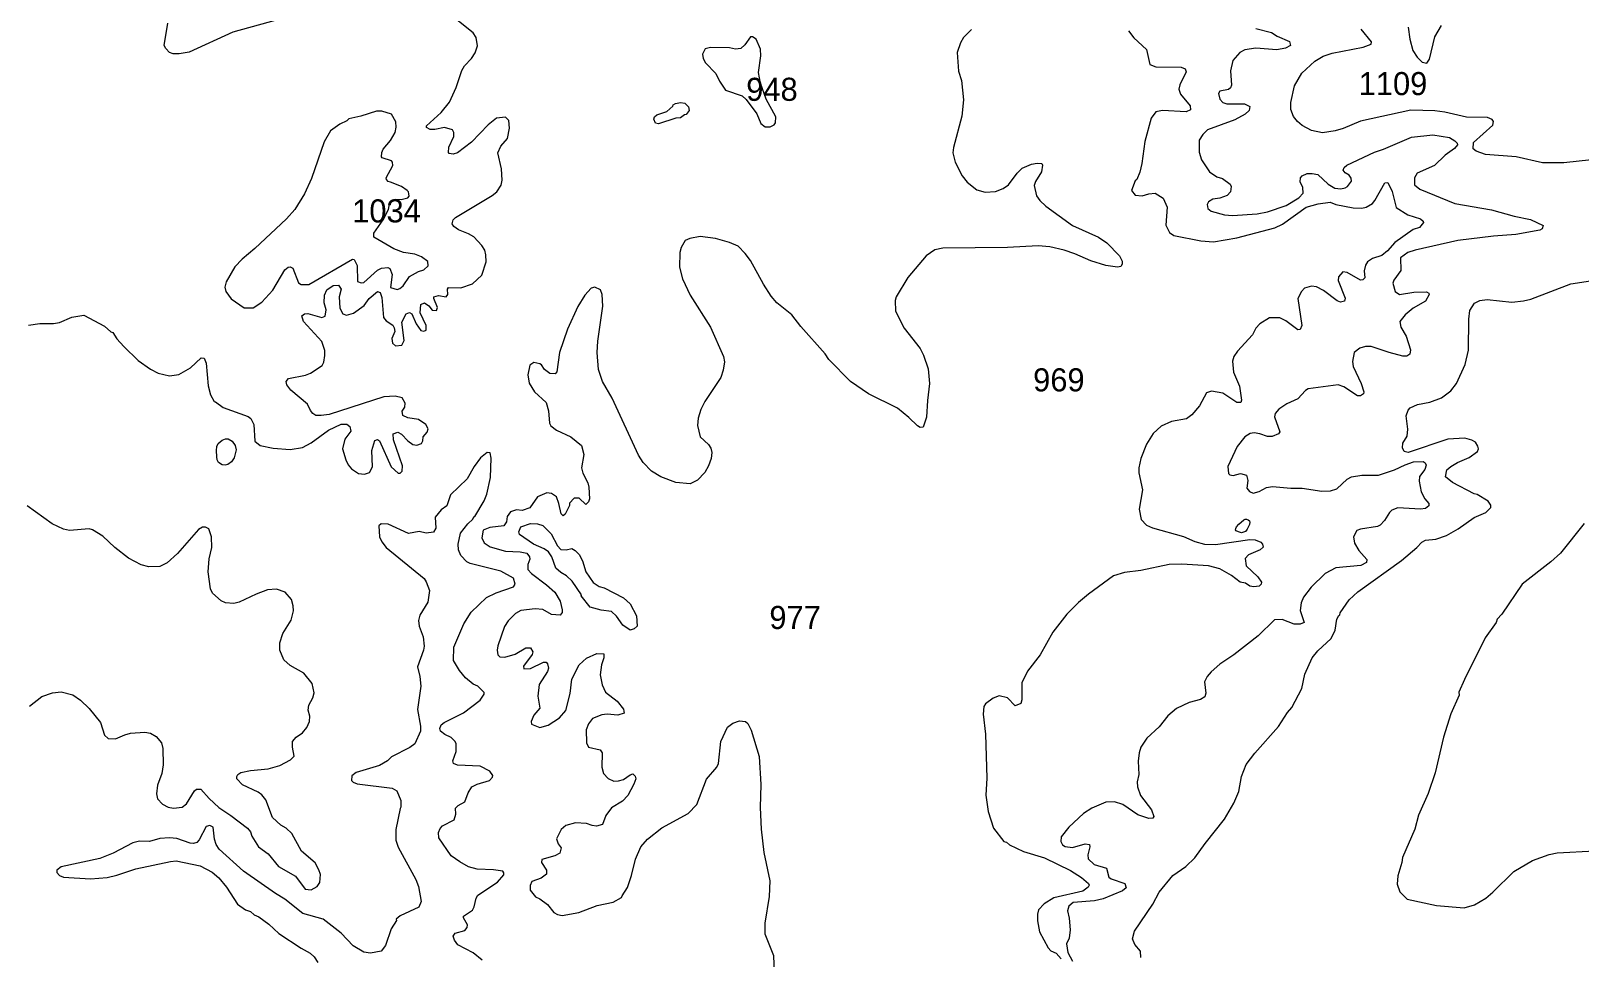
# Model space of a CAD drawing. Header units: kilometres. Extents: x 178.1 to 232.4, y 8228.7 to 8284.8.
# Drawn here: x 210.44 to 221.18, y 8258.79 to 8265.22 of the extents above; entities that cross this region are included whole.
import ezdxf

# ---------------------------------------------------------------- set-up
doc = ezdxf.new("R2010")
doc.units = ezdxf.units.KM
for name, color, linetype in [('1', 7, 'Continuous'), ('2', 7, 'Continuous'), ('21', 7, 'Continuous')]:
    doc.layers.add(name, color=color, linetype=linetype)
doc.styles.add('dgn002', font='dgn002.shx')

msp = doc.modelspace()

# ---------------------------------------------------------------- linework, layer by layer
at = {"layer": '1', "color": 5, "linetype": 'Continuous', "lineweight": 13, "flags": 128}
for points in [[(218.0536, 8265.2177), (218.0889, 8265.1699), (218.1766, 8265.0887)], [(218.1766, 8265.0887), (218.2015, 8264.9844), (218.2413, 8264.967), (218.419, 8264.9667), (218.4454, 8264.9543)], [(218.4454, 8264.9543), (218.4526, 8264.9327), (218.4079, 8264.8434)], [(218.4079, 8264.8434), (218.4025, 8264.8142), (218.4124, 8264.7784), (218.4811, 8264.6981), (218.4831, 8264.6691), (218.4536, 8264.6558), (218.2897, 8264.6654), (218.2429, 8264.6569), (218.2093, 8264.6124), (218.1653, 8264.4507), (218.1457, 8264.2968), (218.1325, 8264.2376), (218.1114, 8264.1872), (218.0984, 8264.1763), (218.0733, 8264.1103), (218.0996, 8264.0776), (218.1467, 8264.0729), (218.195, 8264.088), (218.2381, 8264.0926), (218.2937, 8264.0576), (218.32, 8263.9938), (218.3122, 8263.8705), (218.3365, 8263.8185), (218.367, 8263.7981), (218.5556, 8263.7618), (218.6428, 8263.7537), (218.805, 8263.783), (219.0684, 8263.8521), (219.1218, 8263.8771), (219.2858, 8263.995), (219.3694, 8264.0187), (219.451, 8264.0284), (219.4913, 8264.0135), (219.6107, 8263.9908), (219.6708, 8263.9873), (219.7011, 8263.9939), (219.7443, 8264.0208), (219.7607, 8264.0406), (219.8314, 8264.1647), (219.8517, 8264.1665), (219.8805, 8264.1025), (219.9098, 8263.9928), (219.9902, 8263.9417), (220.0789, 8263.9134), (220.0975, 8263.898), (220.0991, 8263.8874), (220.0713, 8263.8542), (220.0272, 8263.8389), (219.9009, 8263.7491), (219.8503, 8263.6922), (219.81, 8263.6585), (219.7456, 8263.639), (219.7112, 8263.6168), (219.6976, 8263.5917), (219.6885, 8263.5524), (219.6911, 8263.5057), (219.678, 8263.4905), (219.6619, 8263.4877), (219.5702, 8263.5423), (219.5386, 8263.5466), (219.5092, 8263.5121), (219.5071, 8263.4852), (219.5548, 8263.3635), (219.5504, 8263.3437), (219.5232, 8263.3371), (219.5001, 8263.3443), (219.4055, 8263.4172), (219.3563, 8263.4425), (219.3227, 8263.4472), (219.2744, 8263.4335), (219.2535, 8263.4095), (219.2273, 8263.3617), (219.2549, 8263.1748), (219.2427, 8263.1462), (219.2281, 8263.1434), (219.1447, 8263.2069), (219.1013, 8263.2283), (219.0297, 8263.2282), (218.9638, 8263.1856), (218.9358, 8263.1551), (218.9139, 8263.1091), (218.8086, 8262.9958), (218.7842, 8262.9596), (218.775, 8262.9263), (218.7811, 8262.8516), (218.8216, 8262.7544), (218.8369, 8262.657), (218.832, 8262.6401), (218.8052, 8262.6399), (218.707, 8262.7049), (218.6277, 8262.7198), (218.5931, 8262.7071), (218.5456, 8262.6179), (218.493, 8262.5553), (218.456, 8262.5273)], [(213.1029, 8263.6688), (213.0256, 8263.6812), (212.9586, 8263.7062), (212.8191, 8263.7879), (212.8179, 8263.8144), (212.883, 8263.9077), (212.9205, 8263.9792), (212.929, 8264.0294), (212.9428, 8264.043), (212.9707, 8264.0509), (213.0083, 8264.0485), (213.0549, 8264.0585), (213.0644, 8264.07), (213.0626, 8264.0866), (213.0604, 8264.1013), (213.0496, 8264.1107), (213.0109, 8264.1382), (212.9355, 8264.1671), (212.9179, 8264.1717), (212.9071, 8264.1858), (212.9045, 8264.1986), (212.9507, 8264.2834), (212.9492, 8264.3075), (212.9419, 8264.3151), (212.8773, 8264.3374), (212.872, 8264.3443), (212.8734, 8264.3745), (212.8824, 8264.396), (212.9334, 8264.4578), (212.9664, 8264.5123), (212.9738, 8264.5502), (212.9721, 8264.5864), (212.942, 8264.6408), (212.8744, 8264.6603), (212.8375, 8264.6604), (212.728, 8264.6258), (212.6448, 8264.6076), (212.6304, 8264.5927), (212.5839, 8264.5716), (212.5192, 8264.5232), (212.4734, 8264.4474), (212.386, 8264.194), (212.3372, 8264.0868), (212.2705, 8263.9789), (212.2124, 8263.9138), (211.9946, 8263.7092), (211.9052, 8263.6345), (211.8554, 8263.5803), (211.7943, 8263.4777), (211.7843, 8263.4394), (211.7929, 8263.41), (211.8304, 8263.3601), (211.9206, 8263.2959), (211.983, 8263.2975), (212.041, 8263.3361), (212.1174, 8263.4193), (212.2027, 8263.5611), (212.2256, 8263.5791), (212.2389, 8263.5819), (212.2581, 8263.5712), (212.2954, 8263.4712), (212.3148, 8263.459), (212.3685, 8263.4588), (212.6707, 8263.6348), (212.6824, 8263.6311), (212.7023, 8263.5906), (212.7049, 8263.4803), (212.7311, 8263.4691), (212.7484, 8263.4724), (212.8448, 8263.557), (212.8709, 8263.5725), (212.9163, 8263.5756), (212.9295, 8263.5701), (212.9458, 8263.529), (212.9334, 8263.4379), (212.9803, 8263.4247), (212.9986, 8263.4296), (213.0217, 8263.4492), (213.0659, 8263.5142), (213.1275, 8263.5498), (213.1662, 8263.5611), (213.1952, 8263.589), (213.1933, 8263.6178), (213.15, 8263.6514), (213.1029, 8263.6688)], [(218.456, 8262.5273), (218.3515, 8262.5091), (218.2797, 8262.475), (218.2231, 8262.4252), (218.1774, 8262.3519)], [(218.1774, 8262.3519), (218.1392, 8262.2524), (218.1243, 8262.1859)], [(218.1243, 8262.1859), (218.1245, 8262.1529), (218.149, 8262.0335), (218.1261, 8261.8996), (218.1407, 8261.8285), (218.1788, 8261.7883), (218.219, 8261.772), (218.4354, 8261.7113), (218.5124, 8261.6752), (218.5802, 8261.6568), (218.6574, 8261.6553), (218.8952, 8261.6908), (218.9304, 8261.6866), (218.9706, 8261.6713), (218.983, 8261.6579), (218.9874, 8261.6374), (218.967, 8261.6187), (218.8862, 8261.5837), (218.8625, 8261.5583), (218.8693, 8261.5073), (218.9504, 8261.4311), (218.9759, 8261.3952), (218.9735, 8261.3807), (218.9591, 8261.3673), (218.9228, 8261.3606), (218.8951, 8261.3673), (218.8642, 8261.3867), (218.8283, 8261.3939), (218.7678, 8261.4409), (218.6871, 8261.4863), (218.6075, 8261.5084), (218.4224, 8261.518), (218.3343, 8261.5164), (218.1382, 8261.4757), (218.0253, 8261.4612), (217.9492, 8261.4371), (217.7754, 8261.3109), (217.7053, 8261.2529), (217.6244, 8261.1733), (217.5273, 8261.0482), (217.4399, 8260.8902), (217.3524, 8260.7759), (217.3131, 8260.6954), (217.3128, 8260.5776), (217.3059, 8260.5526), (217.2676, 8260.5357), (217.2138, 8260.5913), (217.1568, 8260.6061), (217.1154, 8260.5888), (217.0617, 8260.5508), (217.0487, 8260.532), (217.0448, 8260.4795), (217.0609, 8260.3397), (217.0692, 8260.0354), (217.0643, 8259.9177), (217.0806, 8259.804), (217.117, 8259.6881), (217.1879, 8259.596), (217.2073, 8259.5906), (217.2286, 8259.5721), (217.3236, 8259.5254), (217.4708, 8259.4816), (217.6509, 8259.3945), (217.726, 8259.3455), (217.776, 8259.3036), (217.7798, 8259.2916), (217.773, 8259.2793), (217.7358, 8259.252), (217.5354, 8259.2059), (217.4674, 8259.1639), (217.429, 8259.1212), (217.4215, 8259.092), (217.4215, 8259.0446), (217.4367, 8258.9697), (217.4967, 8258.8591), (217.5149, 8258.8376), (217.5514, 8258.8202), (217.5859, 8258.7809)]]:
    msp.add_lwpolyline(points, dxfattribs=at)
at = {"layer": '2', "color": 3, "linetype": 'Continuous', "lineweight": 0, "flags": 128}
for points in [[(213.3634, 8264.5306), (213.3088, 8264.5468), (213.243, 8264.5339), (213.21, 8264.5338), (213.184, 8264.5477), (213.1836, 8264.5586), (213.2856, 8264.6512), (213.3426, 8264.7231), (213.3898, 8264.8255), (213.4286, 8264.9425), (213.4481, 8264.9749), (213.4957, 8265.0259), (213.5224, 8265.0644), (213.5384, 8265.1126), (213.5289, 8265.1718), (213.5076, 8265.2047), (213.3166, 8265.3568)], [(212.1514, 8265.2935), (211.8417, 8265.2085), (211.5377, 8265.0706), (211.4679, 8265.0572), (211.4263, 8265.0589), (211.4022, 8265.0673), (211.3758, 8265.0952), (211.3644, 8265.117), (211.3892, 8265.2718)], [(216.9645, 8265.2273), (216.9096, 8265.1707), (216.8873, 8265.1342), (216.8636, 8265.067), (216.8734, 8264.9388)], [(218.937, 8265.2349), (219.0454, 8265.2055), (219.0833, 8265.1817), (219.1701, 8265.1446), (219.1758, 8265.1164), (219.1409, 8265.0982), (219.0815, 8265.0869), (218.9349, 8265.0968), (218.8591, 8265.0869), (218.8245, 8265.0676), (218.7761, 8265.0121), (218.7613, 8264.9394), (218.7661, 8264.8401), (218.7595, 8264.8224), (218.7457, 8264.8103), (218.6855, 8264.7996), (218.6774, 8264.7834), (218.6855, 8264.7433), (218.7072, 8264.7203), (218.7343, 8264.7116), (218.8573, 8264.7125), (218.8944, 8264.6932), (218.8907, 8264.6652), (218.8621, 8264.6398), (218.7914, 8264.6006), (218.6017, 8264.5319), (218.5675, 8264.4996), (218.5431, 8264.4593), (218.5429, 8264.3767), (218.559, 8264.3232), (218.615, 8264.2409), (218.6659, 8264.2055), (218.7049, 8264.1938), (218.7591, 8264.1533)], [(221.349, 8264.3331), (221.0716, 8264.3031), (220.9247, 8264.3014), (220.7408, 8264.3445), (220.5281, 8264.3592), (220.4638, 8264.3822), (220.4422, 8264.4001), (220.4467, 8264.4426), (220.5792, 8264.564), (220.585, 8264.5887), (220.5744, 8264.602), (220.5434, 8264.616), (220.3977, 8264.6179), (220.2478, 8264.6542), (220.1785, 8264.6637), (220.0118, 8264.6683), (219.663, 8264.5917), (219.5408, 8264.5403), (219.4866, 8264.5239), (219.3976, 8264.5107), (219.322, 8264.5274), (219.2568, 8264.5618), (219.225, 8264.5885), (219.1969, 8264.6239), (219.1796, 8264.6714), (219.1779, 8264.7214), (219.2043, 8264.8374), (219.254, 8264.924), (219.3457, 8265.0078), (219.4023, 8265.0409), (219.4663, 8265.0626), (219.6795, 8265.1036), (219.7352, 8265.1243), (219.739, 8265.1415), (219.6671, 8265.2294)], [(219.9922, 8265.2437), (220.0039, 8265.1606), (220.024, 8265.0805), (220.0551, 8265.0358), (220.0898, 8265.0007), (220.1229, 8264.993), (220.1406, 8265.0201), (220.1767, 8265.1751), (220.2243, 8265.2541)], [(215.3723, 8264.766), (215.4012, 8264.7425), (215.476, 8264.6422), (215.5037, 8264.5746), (215.532, 8264.5512), (215.5683, 8264.5516), (215.5955, 8264.5649), (215.6041, 8264.5799), (215.6058, 8264.6202), (215.5391, 8264.743), (215.4997, 8264.8558), (215.4875, 8264.9295), (215.5022, 8265.0441), (215.5002, 8265.0916), (215.4709, 8265.1602), (215.4455, 8265.1756), (215.4313, 8265.1752), (215.3918, 8265.1214), (215.3639, 8265.0949), (215.3278, 8265.0901), (215.2846, 8265.0997), (215.1541, 8265.102), (215.1179, 8265.0924), (215.0994, 8265.0554), (215.104, 8265.025), (215.1199, 8264.9965), (215.1906, 8264.921), (215.2162, 8264.8689), (215.2576, 8264.8068), (215.3723, 8264.766)], [(216.8734, 8264.9388), (216.8946, 8264.8728), (216.9078, 8264.7398), (216.8962, 8264.6253), (216.8389, 8264.4093)], [(214.9456, 8264.6151), (214.9126, 8264.611), (214.7942, 8264.5734), (214.7718, 8264.5782), (214.7618, 8264.6048), (214.7665, 8264.6224), (214.7825, 8264.6353), (214.852, 8264.659), (214.8929, 8264.6954), (214.8946, 8264.7039), (214.91, 8264.7136), (214.9468, 8264.7212), (214.9763, 8264.7164), (215.0015, 8264.69), (215.0049, 8264.665), (214.9856, 8264.6381), (214.9725, 8264.6355), (214.9456, 8264.6151)], [(212.2108, 8262.7868), (212.2276, 8262.8069), (212.3447, 8262.8297), (212.3798, 8262.8434), (212.4602, 8262.8977), (212.4719, 8262.9198), (212.48, 8262.9655), (212.4787, 8263.0007), (212.4587, 8263.0622), (212.331, 8263.2016), (212.3194, 8263.2407), (212.3373, 8263.2562), (212.3602, 8263.2565), (212.4592, 8263.2285), (212.4811, 8263.2384), (212.4882, 8263.2839), (212.4754, 8263.3316), (212.4772, 8263.3855), (212.4937, 8263.4208), (212.5377, 8263.4505), (212.5742, 8263.4536), (212.5916, 8263.425), (212.5793, 8263.374), (212.582, 8263.2954), (212.6049, 8263.2556), (212.6301, 8263.2468), (212.6779, 8263.2607), (212.7522, 8263.3117), (212.7864, 8263.3618), (212.8443, 8263.4105), (212.8635, 8263.4027), (212.8738, 8263.3678), (212.8853, 8263.2286), (212.9055, 8263.2065), (212.9508, 8263.1758), (212.9609, 8263.1571), (212.964, 8263.1331), (212.9444, 8263.0839), (212.9478, 8263.0523), (212.9683, 8263.0329), (213.0122, 8263.0376), (213.03, 8263.0699), (213.0135, 8263.1965), (213.043, 8263.2558), (213.0666, 8263.2644), (213.0813, 8263.2556), (213.1134, 8263.1853), (213.1442, 8263.1388), (213.1664, 8263.1349), (213.1812, 8263.1421), (213.1815, 8263.1752), (213.1405, 8263.2624), (213.1454, 8263.319), (213.1692, 8263.3311), (213.2007, 8263.3103), (213.224, 8263.2802), (213.2536, 8263.2788), (213.2599, 8263.2982), (213.2346, 8263.3605), (213.2352, 8263.3725), (213.2669, 8263.3816), (213.3215, 8263.3723), (213.3327, 8263.3889), (213.3296, 8263.4262), (213.3375, 8263.4377), (213.4226, 8263.4358), (213.502, 8263.4639), (213.5683, 8263.5221), (213.5978, 8263.616), (213.5962, 8263.6641), (213.5878, 8263.6976), (213.5669, 8263.7299), (213.5122, 8263.7881), (213.4759, 8263.8096), (213.4055, 8263.837), (213.3748, 8263.8598), (213.3613, 8263.8786), (213.368, 8263.9072), (213.3856, 8263.9235), (213.6389, 8264.0747), (213.673, 8264.1022), (213.703, 8264.1478), (213.708, 8264.1822), (213.7049, 8264.2598), (213.6785, 8264.3727), (213.6989, 8264.4186), (213.745, 8264.4718), (213.7608, 8264.5434), (213.754, 8264.5958), (213.7312, 8264.6193), (213.6698, 8264.6115), (213.6111, 8264.565), (213.4951, 8264.4445), (213.3997, 8264.3706), (213.3688, 8264.3628)], [(213.3688, 8264.3628), (213.3406, 8264.3674), (213.3362, 8264.3733), (213.3394, 8264.411), (213.3735, 8264.4856)], [(213.3735, 8264.4856), (213.3737, 8264.5122), (213.3634, 8264.5306)], [(218.6074, 8264.0327), (218.5985, 8264.0129), (218.6022, 8263.9857), (218.6264, 8263.966), (218.7188, 8263.9415), (218.7735, 8263.938), (218.9447, 8263.9496), (219.0158, 8263.9627), (219.1458, 8264.007), (219.2337, 8264.0598), (219.2644, 8264.0925), (219.2616, 8264.1313), (219.244, 8264.1703), (219.2453, 8264.1985), (219.2575, 8264.213), (219.2911, 8264.2276), (219.3266, 8264.2291), (219.3659, 8264.2207), (219.4367, 8264.1545), (219.4833, 8264.1275), (219.5249, 8264.1223), (219.5559, 8264.1281), (219.5725, 8264.139), (219.5991, 8264.1762), (219.5964, 8264.1962), (219.5835, 8264.2163), (219.5554, 8264.2318), (219.5419, 8264.2506), (219.5484, 8264.269), (219.5669, 8264.2871), (219.7598, 8264.3754), (219.822, 8264.3964), (220.0146, 8264.481), (220.1627, 8264.4975), (220.2795, 8264.4769), (220.3172, 8264.4558), (220.3329, 8264.4383), (220.3344, 8264.4263), (220.3139, 8264.4028), (220.2482, 8264.3547), (220.1752, 8264.2836), (220.056, 8264.2297), (220.037, 8264.1973), (220.037, 8264.1504), (220.073, 8264.1186), (220.3158, 8264.0212), (220.5707, 8263.9755), (220.7276, 8263.9332), (220.8419, 8263.9096), (220.9287, 8263.8688), (220.9229, 8263.8438), (220.9062, 8263.8358), (220.74, 8263.8061), (220.5841, 8263.7947), (220.3359, 8263.7633), (220.0402, 8263.6976), (219.9909, 8263.6793), (219.9401, 8263.6429), (219.9417, 8263.5554), (219.8929, 8263.4881), (219.887, 8263.4667), (219.9012, 8263.4104), (219.9321, 8263.3898), (220.031, 8263.4063), (220.1196, 8263.4075), (220.1354, 8263.3991), (220.1371, 8263.3893), (220.1123, 8263.3433), (220.0266, 8263.2938), (219.9712, 8263.2482), (219.9354, 8263.2028), (219.9427, 8263.1624), (219.9782, 8263.1004), (220.0082, 8263.0053), (220.0036, 8262.9746), (219.9843, 8262.962), (219.9556, 8262.9626), (219.8612, 8262.9871), (219.7368, 8263.0293), (219.6956, 8263.0289), (219.6584, 8263.0177), (219.6184, 8262.9867), (219.6062, 8262.9237), (219.6115, 8262.8888), (219.667, 8262.7712), (219.6845, 8262.714), (219.6828, 8262.7001), (219.6623, 8262.686), (219.6412, 8262.6872), (219.5458, 8262.7498), (219.5065, 8262.7626), (219.2998, 8262.734), (219.2795, 8262.7243), (219.2275, 8262.6662), (219.1514, 8262.631)], [(216.8389, 8264.4093), (216.8339, 8264.3706), (216.8497, 8264.3077)], [(216.8497, 8264.3077), (216.8997, 8264.2112), (216.9331, 8264.1678), (217.0011, 8264.1145), (217.0578, 8264.0994), (217.1301, 8264.1043), (217.1834, 8264.1243), (217.2197, 8264.1495), (217.28, 8264.2309), (217.315, 8264.2657), (217.3804, 8264.2934), (217.4199, 8264.3), (217.4507, 8264.298), (217.4573, 8264.2859), (217.4493, 8264.2398), (217.4072, 8264.1726), (217.3986, 8264.1458), (217.4144, 8264.0743), (217.4368, 8264.0412), (217.479, 8264.0029), (217.6646, 8263.8669), (217.8439, 8263.7867), (217.9037, 8263.7485), (217.9893, 8263.6581), (218.0094, 8263.6193), (218.0088, 8263.599), (217.9997, 8263.584), (217.9761, 8263.5792), (217.8948, 8263.5894), (217.7908, 8263.6237), (217.6813, 8263.6723), (217.6068, 8263.6977), (217.5081, 8263.7207), (217.4264, 8263.7272), (217.2131, 8263.7141), (216.7649, 8263.711), (216.7094, 8263.6994), (216.6501, 8263.6568), (216.522, 8263.5078), (216.4408, 8263.3723), (216.4338, 8263.3469), (216.4372, 8263.2739), (216.4966, 8263.1565), (216.6082, 8263.0144), (216.6302, 8262.9687), (216.6623, 8262.8727), (216.6724, 8262.7711), (216.6579, 8262.6544), (216.6509, 8262.5382), (216.6284, 8262.4695), (216.6091, 8262.4676), (216.5884, 8262.4793), (216.5305, 8262.536), (216.4497, 8262.6001), (216.2502, 8262.7004), (216.1245, 8262.7858), (215.9747, 8262.9372), (215.9483, 8262.9766), (215.7798, 8263.1664), (215.7188, 8263.2483), (215.6137, 8263.3312), (215.5747, 8263.3783), (215.5217, 8263.4612), (215.4317, 8263.6246), (215.3952, 8263.6745), (215.3453, 8263.7238), (215.2853, 8263.7507), (215.1885, 8263.778), (215.0823, 8263.7915), (215.0102, 8263.7781), (214.9788, 8263.7628), (214.9511, 8263.7146), (214.941, 8263.6805), (214.9393, 8263.5798), (214.9589, 8263.4975), (215.0118, 8263.3845), (215.1545, 8263.1616), (215.2451, 8262.9599), (215.2504, 8262.9233), (215.2421, 8262.8648), (215.2257, 8262.8144), (215.1134, 8262.6468), (215.0867, 8262.5905), (215.0694, 8262.5322), (215.063, 8262.4796), (215.081, 8262.4027), (215.14, 8262.3479), (215.1567, 8262.3242), (215.1632, 8262.293), (215.1582, 8262.2524), (215.141, 8262.2018), (215.1152, 8262.1537), (215.0638, 8262.1016), (215.0133, 8262.0764), (214.9133, 8262.0851)], [(218.7591, 8264.1533), (218.7642, 8264.1393), (218.7596, 8264.1018), (218.7365, 8264.0747), (218.6866, 8264.0564)], [(218.6866, 8264.0564), (218.638, 8264.0497), (218.6074, 8264.0327)], [(219.6441, 8261.3278), (219.9461, 8261.5448), (220.0517, 8261.6335), (220.087, 8261.6716), (220.1129, 8261.6843), (220.1855, 8261.6914), (220.2581, 8261.7178), (220.3387, 8261.7645), (220.4512, 8261.8422), (220.5301, 8261.8769), (220.5648, 8261.9112), (220.5666, 8261.9279), (220.547, 8261.9561), (220.4709, 8262.0014), (220.4512, 8262.0059), (220.3006, 8262.0845), (220.2508, 8262.1253), (220.2612, 8262.1732), (220.2873, 8262.1964), (220.3341, 8262.2242), (220.4161, 8262.2577), (220.4725, 8262.2996), (220.4796, 8262.3177), (220.4765, 8262.3373), (220.4598, 8262.3659), (220.4347, 8262.3793), (220.3846, 8262.3925), (220.2686, 8262.3853), (219.9915, 8262.2937), (219.9651, 8262.3001), (219.953, 8262.3262), (219.9564, 8262.3577), (219.9853, 8262.4059), (219.9908, 8262.4549), (219.9794, 8262.5481), (219.9932, 8262.5879), (220.0061, 8262.6029), (220.0579, 8262.6258), (220.1433, 8262.6435), (220.2241, 8262.6729), (220.2876, 8262.7205), (220.3274, 8262.7714), (220.3889, 8262.9036), (220.4106, 8263.0037), (220.4139, 8263.2176), (220.4202, 8263.279), (220.4525, 8263.3293), (220.4906, 8263.3484), (220.5406, 8263.3552), (220.7104, 8263.3355), (220.7931, 8263.3444), (220.8436, 8263.357), (221.12, 8263.4638), (221.3931, 8263.5036)], [(214.4054, 8262.7868), (214.3781, 8262.8681), (214.3682, 8262.9865), (214.3715, 8263.0655), (214.406, 8263.3075), (214.4026, 8263.3881), (214.391, 8263.4208), (214.3505, 8263.4408), (214.3254, 8263.4323), (214.2833, 8263.3836), (214.2329, 8263.3052), (214.1612, 8263.1485), (214.1074, 8262.9864), (214.0884, 8262.8524), (214.0761, 8262.838), (214.0404, 8262.8406), (214.0032, 8262.8693), (213.9821, 8262.9014), (213.9703, 8262.9093), (213.9283, 8262.9174), (213.9012, 8262.8981), (213.8859, 8262.8325), (213.8972, 8262.7732), (213.9342, 8262.7145), (214.014, 8262.6407), (214.0305, 8262.5823), (214.0373, 8262.4971), (214.0473, 8262.4784), (214.0851, 8262.4484), (214.1851, 8262.4013), (214.2591, 8262.3428), (214.276, 8262.2785), (214.2598, 8262.1874), (214.268, 8262.1497), (214.3022, 8262.0827), (214.3103, 8262.0523), (214.3138, 8261.9722), (214.3084, 8261.9509), (214.2903, 8261.9334), (214.2431, 8261.9773), (214.2091, 8261.9759), (214.1761, 8261.9414), (214.1753, 8261.9256), (214.1449, 8261.8653), (214.1312, 8261.8547), (214.1173, 8261.8678), (214.1025, 8261.9386), (214.085, 8261.9855), (214.0521, 8262.0087), (214.0194, 8262.0135), (213.9537, 8261.9859), (213.8999, 8261.91), (213.8487, 8261.8905), (213.8081, 8261.8951), (213.7676, 8261.8826), (213.7444, 8261.8499), (213.7381, 8261.8127), (213.7199, 8261.7837), (213.6242, 8261.7733), (213.5778, 8261.7546), (213.5669, 8261.7006), (213.5851, 8261.6666), (213.6266, 8261.6381), (213.7317, 8261.6089), (213.8341, 8261.604), (213.8808, 8261.5953), (213.8988, 8261.5691), (213.9006, 8261.5546), (213.8879, 8261.5157), (213.8879, 8261.4808), (213.9114, 8261.4532), (214.0165, 8261.3763), (214.073, 8261.3246), (214.1106, 8261.2629), (214.126, 8261.2029), (214.1242, 8261.1827), (214.112, 8261.1658), (214.0499, 8261.1702), (213.9904, 8261.2038), (213.9369, 8261.2088), (213.8377, 8261.1987), (213.802, 8261.1773), (213.7502, 8261.1259), (213.7248, 8261.0876), (213.678, 8260.9532), (213.6737, 8260.9218), (213.6799, 8260.8909), (213.6929, 8260.8767), (213.7277, 8260.8733), (213.798, 8260.8959), (213.873, 8260.9383), (213.905, 8260.9388), (213.9216, 8260.9101), (213.9169, 8260.8924), (213.857, 8260.8118)], [(210.4229, 8263.1771), (210.5027, 8263.1888), (210.5981, 8263.1874), (210.6383, 8263.194), (210.7247, 8263.2317), (210.8082, 8263.2449), (210.9516, 8263.1688), (210.9948, 8263.1304), (211.0091, 8263.1255), (211.0363, 8263.0827), (211.0839, 8263.0282), (211.1837, 8262.9317), (211.2699, 8262.8718), (211.3235, 8262.8432), (211.4018, 8262.8257), (211.4672, 8262.8333), (211.5469, 8262.8797), (211.6218, 8262.9501), (211.6423, 8262.9483), (211.657, 8262.9134), (211.6702, 8262.7568), (211.6862, 8262.6934), (211.7114, 8262.6464), (211.7217, 8262.6451), (211.7748, 8262.6058), (211.9472, 8262.5425), (211.9646, 8262.5292), (211.9861, 8262.4875), (211.9931, 8262.3718), (212.0315, 8262.3428), (212.1207, 8262.3235), (212.2375, 8262.315), (212.3245, 8262.3283), (212.3847, 8262.3611), (212.5043, 8262.4479), (212.5926, 8262.4889), (212.6325, 8262.491), (212.6516, 8262.4739), (212.6595, 8262.4424), (212.6176, 8262.3855), (212.6021, 8262.3189), (212.6238, 8262.242), (212.6411, 8262.2079), (212.6645, 8262.18), (212.7124, 8262.1481), (212.7535, 8262.1441), (212.7882, 8262.1542), (212.8093, 8262.1946), (212.8044, 8262.3073), (212.8257, 8262.3769), (212.8444, 8262.3839), (212.8572, 8262.3747), (212.9387, 8262.1945), (212.988, 8262.1505), (213.0024, 8262.1489), (213.0153, 8262.1633), (213.0165, 8262.2004), (212.9559, 8262.3809), (212.9531, 8262.4239), (212.9858, 8262.4348), (213.0105, 8262.4199), (213.0546, 8262.3743), (213.0896, 8262.3491), (213.1172, 8262.3449), (213.1498, 8262.3564), (213.1583, 8262.375), (213.1606, 8262.4025), (213.1886, 8262.4336), (213.1946, 8262.4566), (213.1802, 8262.4869), (213.1276, 8262.5233), (213.0546, 8262.5339), (213.0192, 8262.5501), (213.0147, 8262.5792), (213.0333, 8262.6086), (213.0366, 8262.6365), (213.0163, 8262.6719), (212.9664, 8262.6852), (212.8881, 8262.679), (212.5091, 8262.5579), (212.4536, 8262.5489), (212.4175, 8262.5504)], [(212.2436, 8262.7247), (212.2151, 8262.7637), (212.2108, 8262.7868)], [(214.6546, 8262.2751), (214.4724, 8262.6691), (214.4054, 8262.7868)], [(212.4175, 8262.5504), (212.3969, 8262.5632), (212.3793, 8262.5856), (212.3597, 8262.6292), (212.2436, 8262.7247)], [(219.1514, 8262.631), (219.0966, 8262.5942), (219.0706, 8262.5637), (219.0661, 8262.5415), (219.1016, 8262.4363)], [(219.05, 8262.4042), (219.0171, 8262.4039), (218.9638, 8262.4233), (218.9242, 8262.43), (218.8959, 8262.4255), (218.8595, 8262.4014), (218.806, 8262.3339), (218.7416, 8262.1958), (218.7461, 8262.1484), (218.7549, 8262.1395), (218.7788, 8262.1342), (218.8289, 8262.1469), (218.871, 8262.1357), (218.8799, 8262.0983), (218.8734, 8262.0458), (218.8916, 8262.0236), (218.9181, 8262.0122), (218.9596, 8262.0224), (219.0104, 8262.0517), (219.0513, 8262.058), (219.1796, 8262.0467), (219.2574, 8262.0465), (219.3944, 8262.0254), (219.4536, 8262.0284), (219.4985, 8262.0404), (219.5701, 8262.1081), (219.5997, 8262.1257), (219.6716, 8262.1355), (219.786, 8262.1372), (219.8981, 8262.1732), (219.9706, 8262.2087), (220.029, 8262.2289), (220.0966, 8262.2307), (220.111, 8262.2223), (220.1171, 8262.2063), (220.109, 8262.1749), (220.07, 8262.1265), (220.0683, 8262.0941), (220.0834, 8262.0214), (220.1073, 8261.9709), (220.1355, 8261.9392), (220.1356, 8261.924), (220.1131, 8261.9055), (220.0791, 8261.9002), (219.9218, 8261.9099), (219.8803, 8261.8926), (219.862, 8261.8781), (219.8286, 8261.8224), (219.7992, 8261.7899), (219.7794, 8261.7802), (219.6623, 8261.762), (219.636, 8261.752), (219.6142, 8261.7092), (219.6192, 8261.6636), (219.6493, 8261.6133), (219.707, 8261.5502), (219.7044, 8261.5301), (219.6648, 8261.5094), (219.4919, 8261.494), (219.4166, 8261.454), (219.3194, 8261.3586), (219.2661, 8261.2893), (219.2515, 8261.2502), (219.2437, 8261.1984), (219.2707, 8261.1145), (219.2426, 8261.1039), (219.2015, 8261.1036), (219.1192, 8261.1345), (219.066, 8261.132), (218.9527, 8261.0219), (218.7828, 8260.8892), (218.6867, 8260.8249), (218.627, 8260.7733), (218.5996, 8260.7408), (218.5806, 8260.7026), (218.5902, 8260.625), (218.5813, 8260.5992), (218.5515, 8260.5815), (218.4732, 8260.5586), (218.385, 8260.5176), (218.3246, 8260.4675), (218.2663, 8260.3897), (218.1792, 8260.3121), (218.1392, 8260.2509), (218.1258, 8260.2108), (218.1194, 8260.1536), (218.1243, 8260.0596), (218.1131, 8260.0088), (218.1163, 8259.9737), (218.1362, 8259.9145), (218.2114, 8259.8163), (218.2293, 8259.7696), (218.2217, 8259.7578), (218.1946, 8259.7541), (218.1175, 8259.7813)], [(219.1016, 8262.4363), (219.0931, 8262.4218), (219.05, 8262.4042)], [(211.7301, 8262.2626), (211.7274, 8262.3067), (211.7288, 8262.3356), (211.7398, 8262.3549), (211.7673, 8262.3797), (211.7894, 8262.388), (211.8087, 8262.388), (211.8362, 8262.3714), (211.8569, 8262.3425), (211.8637, 8262.3108), (211.85, 8262.2571), (211.8307, 8262.2296), (211.8059, 8262.2103), (211.788, 8262.2061), (211.7673, 8262.2089), (211.7425, 8262.2241), (211.7329, 8262.242), (211.7301, 8262.2626)], [(213.5701, 8258.7723), (213.5083, 8258.824), (213.4005, 8258.8785), (213.3775, 8258.9106), (213.3691, 8258.9379), (213.3824, 8258.9602), (213.4489, 8258.9785), (213.4672, 8258.9985), (213.4675, 8259.0172), (213.4403, 8259.0651), (213.44, 8259.0782), (213.5035, 8259.1188), (213.5155, 8259.1416), (213.528, 8259.2036), (213.54, 8259.2232), (213.6768, 8259.3144), (213.721, 8259.3645), (213.721, 8259.3785), (213.7133, 8259.3901), (213.6497, 8259.3995), (213.5354, 8259.4032), (213.4754, 8259.42), (213.4148, 8259.4534), (213.3559, 8259.4955), (213.2689, 8259.6213), (213.2671, 8259.6568), (213.2786, 8259.6857), (213.2959, 8259.7033), (213.3751, 8259.7452), (213.3876, 8259.7845), (213.3844, 8259.8267), (213.4026, 8259.8459), (213.4494, 8259.8709), (213.4734, 8259.9329), (213.4991, 8259.9755), (213.5344, 8259.9926), (213.6201, 8260.0186), (213.6427, 8260.0426), (213.6433, 8260.0543), (213.6244, 8260.0842), (213.5557, 8260.1189), (213.3994, 8260.1256), (213.3709, 8260.1373), (213.3661, 8260.1544), (213.3891, 8260.2202), (213.3904, 8260.2731), (213.3836, 8260.2886), (213.3542, 8260.3166), (213.3103, 8260.3384), (213.2806, 8260.361), (213.2769, 8260.3786), (213.2853, 8260.4039), (213.3077, 8260.4217), (213.4405, 8260.4883), (213.5561, 8260.5747), (213.5844, 8260.6163), (213.5838, 8260.6286), (213.541, 8260.6727), (213.5067, 8260.6864), (213.4551, 8260.7311), (213.4119, 8260.781), (213.3709, 8260.8519), (213.3745, 8260.9437), (213.4419, 8261.1041), (213.4949, 8261.1864), (213.5995, 8261.2877), (213.6671, 8261.3208), (213.7876, 8261.3618), (213.7999, 8261.3793), (213.7885, 8261.4207), (213.7005, 8261.4702), (213.486, 8261.5237), (213.4641, 8261.5356), (213.4219, 8261.5796), (213.4051, 8261.6177), (213.4037, 8261.6572), (213.4188, 8261.7329), (213.4706, 8261.7992), (213.5051, 8261.8308), (213.5114, 8261.848), (213.5193, 8261.8503), (213.5848, 8261.9571), (213.6027, 8262.0055), (213.629, 8262.1208), (213.6324, 8262.2534)], [(213.5143, 8262.1964), (213.4656, 8262.1104), (213.351, 8261.9998)], [(213.6324, 8262.2534), (213.6258, 8262.2907), (213.6054, 8262.2928), (213.5584, 8262.2557), (213.5143, 8262.1964)], [(214.9133, 8262.0851), (214.8087, 8262.1243), (214.7456, 8262.1647), (214.6876, 8262.2247), (214.6546, 8262.2751)], [(213.351, 8261.9998), (213.3251, 8261.9244), (213.2862, 8261.8961), (213.2445, 8261.8449), (213.2488, 8261.7679), (213.2332, 8261.7404), (213.181, 8261.734), (213.1336, 8261.7452), (213.0585, 8261.7324), (212.9179, 8261.7962), (212.8699, 8261.7981), (212.8536, 8261.7842), (212.857, 8261.7089), (212.8736, 8261.6741), (212.9055, 8261.6347), (213.168, 8261.4196), (213.1828, 8261.3964), (213.2045, 8261.3356), (213.1929, 8261.255), (213.1386, 8261.166), (213.1288, 8261.128), (213.133, 8261.0893), (213.1606, 8261.0154), (213.1681, 8260.9503), (213.1642, 8260.9235), (213.1207, 8260.8079), (213.1386, 8260.7407), (213.145, 8260.6737), (213.1222, 8260.5116), (213.1435, 8260.395), (213.1435, 8260.3608), (213.1022, 8260.2739), (213.0684, 8260.248), (212.9422, 8260.1822), (212.9129, 8260.1555), (212.8578, 8260.1229), (212.6959, 8260.073), (212.6661, 8260.0504), (212.6649, 8260.0191), (212.6752, 8260.0073), (212.7023, 8259.9959), (212.9452, 8259.9645), (212.9787, 8259.946), (213.005, 8259.8796), (213.0069, 8259.8338), (213.0005, 8259.8239), (212.9714, 8259.6797), (212.9714, 8259.6051), (212.9882, 8259.556), (213.1094, 8259.331), (213.1276, 8259.2838), (213.1464, 8259.1783), (213.13, 8259.14), (213.0026, 8259.0792), (212.9747, 8259.0566), (212.9752, 8259.0479), (212.9392, 8258.9894), (212.8995, 8258.8742), (212.8689, 8258.8355), (212.7953, 8258.8222), (212.7492, 8258.8287), (212.6749, 8258.8726), (212.5915, 8258.9608), (212.4671, 8259.058), (212.3271, 8259.0972), (212.2007, 8259.1951), (212.1357, 8259.2341), (211.9146, 8259.3896), (211.7461, 8259.5415), (211.7245, 8259.5742), (211.7137, 8259.6108), (211.705, 8259.6938), (211.6813, 8259.7073), (211.655, 8259.7003), (211.6071, 8259.608), (211.5906, 8259.5891), (211.5671, 8259.5816), (211.5445, 8259.5833), (211.453, 8259.6155), (211.4027, 8259.6221), (211.3336, 8259.6156), (211.2638, 8259.596), (211.1931, 8259.5971), (211.148, 8259.5856), (211.0103, 8259.5136), (210.9188, 8259.4775), (210.6503, 8259.4205), (210.6202, 8259.396), (210.6192, 8259.3799), (210.6385, 8259.3605), (210.6654, 8259.3489), (210.8538, 8259.3358), (210.9682, 8259.3459), (211.0359, 8259.3619), (211.169, 8259.4066)], [(212.0803, 8261.3404), (212.0019, 8261.3111), (211.8843, 8261.255), (211.8471, 8261.2451), (211.789, 8261.2517), (211.7601, 8261.2642), (211.6989, 8261.317), (211.6853, 8261.3472), (211.6688, 8261.465), (211.6768, 8261.5566), (211.6949, 8261.6356), (211.6934, 8261.7086), (211.6749, 8261.765), (211.6506, 8261.7766), (211.6302, 8261.7753), (211.6029, 8261.7601), (211.457, 8261.593), (211.3856, 8261.5282), (211.3356, 8261.5033), (211.2584, 8261.5001), (211.2054, 8261.5143), (211.1163, 8261.5608), (211.0236, 8261.6336), (210.9395, 8261.7141), (210.8679, 8261.7559), (210.8443, 8261.7635), (210.7074, 8261.7521), (210.6657, 8261.7628), (210.5889, 8261.7997), (210.4138, 8261.9236)], [(214.3195, 8261.221), (214.2564, 8261.2991), (214.2588, 8261.3064), (214.1936, 8261.4014), (214.1546, 8261.4376), (214.1152, 8261.4602), (214.0801, 8261.491), (214.0539, 8261.5704), (214.0291, 8261.6054), (213.9991, 8261.625), (213.9252, 8261.6576), (213.829, 8261.7254), (213.8236, 8261.7435), (213.8388, 8261.7768), (213.9047, 8261.8014), (213.954, 8261.7996), (213.99, 8261.7877), (214.0479, 8261.7295), (214.0937, 8261.6454), (214.1158, 8261.6196), (214.1521, 8261.6172), (214.192, 8261.6284), (214.2159, 8261.6142), (214.243, 8261.586), (214.2667, 8261.5425), (214.2885, 8261.4667), (214.3397, 8261.392), (214.3825, 8261.3647), (214.4168, 8261.3555), (214.551, 8261.2859), (214.5958, 8261.243), (214.6399, 8261.16), (214.6441, 8261.09), (214.6253, 8261.0696), (214.5967, 8261.0612), (214.5464, 8261.0965), (214.5011, 8261.1592), (214.4678, 8261.1905), (214.3964, 8261.1993), (214.3195, 8261.221)], [(218.8932, 8261.7937), (218.8769, 8261.7621), (218.8645, 8261.7459), (218.8377, 8261.7373), (218.8157, 8261.7421), (218.7985, 8261.7507), (218.7956, 8261.7564), (218.7966, 8261.766), (218.8014, 8261.7774), (218.8186, 8261.7956), (218.852, 8261.8272), (218.8626, 8261.831), (218.8702, 8261.83), (218.8826, 8261.8253), (218.8912, 8261.8195), (218.8941, 8261.81), (218.8932, 8261.7937)], [(221.2139, 8261.8014), (221.0497, 8261.5963), (220.983, 8261.5355), (220.7831, 8261.38), (220.6422, 8261.1721), (220.6101, 8261.1366), (220.6034, 8261.1155), (220.5275, 8261.008), (220.3833, 8260.7197), (220.345, 8260.6303), (220.3461, 8260.6115), (220.289, 8260.482), (220.2384, 8260.3199), (220.1799, 8260.0727), (220.1306, 8259.9283), (220.0634, 8259.7792), (220.0382, 8259.6808), (219.9535, 8259.4851), (219.9496, 8259.451), (219.9199, 8259.3581), (219.9152, 8259.3002), (219.9358, 8259.2457), (219.9865, 8259.1951), (220.1893, 8259.1517), (220.3803, 8259.1351), (220.4537, 8259.1558), (220.5302, 8259.2036), (220.5795, 8259.2446), (220.7246, 8259.3883), (220.8544, 8259.4643), (220.9706, 8259.5048), (221.0256, 8259.5167), (221.2872, 8259.5316)], [(212.2034, 8261.3236), (212.1448, 8261.3456), (212.0803, 8261.3404)], [(212.2463, 8261.1299), (212.2611, 8261.1944), (212.2595, 8261.2293), (212.2478, 8261.2745), (212.2034, 8261.3236)], [(219.5205, 8261.1812), (219.5827, 8261.2713), (219.6441, 8261.3278)], [(210.431, 8260.534), (210.5155, 8260.6), (210.5908, 8260.6258), (210.6508, 8260.6327), (210.7309, 8260.6127), (210.7847, 8260.575), (210.844, 8260.519), (210.9242, 8260.4212), (210.9497, 8260.3339), (210.9764, 8260.3101), (211.0275, 8260.3071), (211.092, 8260.3362), (211.1307, 8260.346), (211.2309, 8260.3545), (211.2688, 8260.3472), (211.3093, 8260.3237), (211.346, 8260.2787), (211.3549, 8260.2409), (211.3576, 8260.1265), (211.3477, 8260.0666), (211.3184, 8259.9856), (211.3116, 8259.9268), (211.3184, 8259.891), (211.3534, 8259.8537), (211.3916, 8259.8331), (211.4294, 8259.8266), (211.4895, 8259.834), (211.5189, 8259.8579), (211.5757, 8259.947), (211.5888, 8259.9579), (211.6187, 8259.9595), (211.6759, 8259.8931), (211.7433, 8259.8305), (211.8279, 8259.7759), (211.9419, 8259.6879), (211.9628, 8259.6637), (211.9736, 8259.6314), (212.0189, 8259.5587), (212.0862, 8259.5106), (212.1566, 8259.422), (212.2752, 8259.356), (212.3433, 8259.2639), (212.3842, 8259.2601), (212.4253, 8259.2843), (212.4442, 8259.3123), (212.4487, 8259.366), (212.4384, 8259.3995), (212.4113, 8259.447), (212.3168, 8259.5288), (212.2497, 8259.6517), (212.2099, 8259.6869), (212.1736, 8259.7078), (212.1158, 8259.761), (212.0704, 8259.8849), (212.0417, 8259.9188), (212.016, 8259.9381), (211.9077, 8259.9896), (211.8692, 8260.0305), (211.8681, 8260.0467), (211.8751, 8260.0595), (211.8973, 8260.0751), (211.9624, 8260.0879), (212.0862, 8260.0994), (212.1678, 8260.1236), (212.2407, 8260.1629), (212.2661, 8260.1882), (212.2545, 8260.25), (212.2556, 8260.2886), (212.2807, 8260.3183), (212.3248, 8260.3491), (212.3534, 8260.3859), (212.3715, 8260.4286), (212.3748, 8260.4642), (212.3635, 8260.5067), (212.368, 8260.5405), (212.3959, 8260.5926), (212.4044, 8260.6269), (212.3911, 8260.692), (212.3344, 8260.7621), (212.2383, 8260.8155), (212.1939, 8260.855), (212.1674, 8260.9231), (212.1659, 8260.9725), (212.1872, 8261.0376), (212.2463, 8261.1299)], [(219.4867, 8261.0607), (219.4974, 8261.1369), (219.5117, 8261.1638), (219.5197, 8261.1679), (219.5205, 8261.1812)], [(218.1392, 8258.7899), (218.1372, 8258.8351), (218.0976, 8258.8804), (218.0801, 8258.9211), (218.095, 8258.9742), (218.2206, 8259.16), (218.2661, 8259.2434), (218.3603, 8259.3591), (218.4502, 8259.4228), (218.5132, 8259.4826), (218.5844, 8259.5814), (218.7193, 8259.7493), (218.7839, 8259.8619), (218.8171, 8259.9415), (218.8371, 8260.0468), (218.8697, 8260.1285), (218.9281, 8260.2086), (219.0921, 8260.3924), (219.1565, 8260.4912), (219.1858, 8260.5242), (219.2552, 8260.6565), (219.2752, 8260.7559), (219.3256, 8260.8692), (219.367, 8260.919), (219.4583, 8261.0027), (219.4867, 8261.0607)], [(213.857, 8260.8118), (213.8598, 8260.7929), (213.9051, 8260.7942), (213.9955, 8260.8398), (214.0134, 8260.84)], [(214.0305, 8260.7981), (214.0226, 8260.7738), (213.9661, 8260.6843), (213.9567, 8260.6038), (213.9711, 8260.5199), (213.9276, 8260.4715), (213.9092, 8260.4286), (213.9129, 8260.4091), (213.9712, 8260.3861), (214.029, 8260.4024), (214.1064, 8260.4534), (214.1494, 8260.505), (214.1803, 8260.6223), (214.1923, 8260.7223), (214.2424, 8260.8216), (214.293, 8260.8669), (214.3655, 8260.8994), (214.4141, 8260.8969), (214.4141, 8260.8699), (214.398, 8260.8211), (214.3881, 8260.7519), (214.403, 8260.6815), (214.4267, 8260.6306), (214.5064, 8260.5685), (214.5497, 8260.5144), (214.5544, 8260.4848), (214.5105, 8260.4717), (214.438, 8260.478), (214.4001, 8260.4751), (214.3347, 8260.4475), (214.3073, 8260.4122), (214.2911, 8260.3708), (214.2944, 8260.2788), (214.308, 8260.2491), (214.3891, 8260.2303), (214.4035, 8260.2105), (214.3996, 8260.1103), (214.4127, 8260.0666), (214.4443, 8260.0333), (214.4825, 8260.0141), (214.5162, 8260.0155), (214.5503, 8260.0252), (214.596, 8260.0586), (214.6145, 8260.0649), (214.6307, 8260.0479), (214.6349, 8260.0309), (214.6232, 8259.9942), (214.5808, 8259.9157), (214.543, 8259.8743), (214.4683, 8259.829), (214.427, 8259.7756), (214.4047, 8259.7134), (214.3642, 8259.7028), (214.3325, 8259.7062), (214.2933, 8259.7213), (214.2174, 8259.7241), (214.1498, 8259.7061), (214.118, 8259.678), (214.0867, 8259.6149), (214.0981, 8259.58), (214.1191, 8259.5517), (214.1095, 8259.5154), (214.0738, 8259.4966), (213.9829, 8259.4717), (213.9811, 8259.4498), (214.0169, 8259.3962), (214.016, 8259.3682), (213.9793, 8259.3414), (213.9147, 8259.3182), (213.9027, 8259.291), (213.9042, 8259.2569), (213.9395, 8259.2113), (213.9708, 8259.1975), (214.024, 8259.1578), (214.068, 8259.1033), (214.0917, 8259.089), (214.1239, 8259.0824), (214.2397, 8259.1037), (214.3687, 8259.1515), (214.4788, 8259.1756), (214.5373, 8259.2061), (214.5402, 8259.2191), (214.5788, 8259.2765), (214.6067, 8259.3588), (214.6332, 8259.474), (214.6703, 8259.5574), (214.7177, 8259.6109), (214.8159, 8259.6912), (214.9984, 8259.7889), (215.0593, 8259.853), (215.1256, 8260.027), (215.1976, 8260.1115), (215.209, 8260.1362), (215.2255, 8260.2898), (215.271, 8260.3879)], [(214.0134, 8260.84), (214.0242, 8260.8279), (214.0305, 8260.7981)], [(215.271, 8260.3879), (215.309, 8260.4168), (215.3551, 8260.4317), (215.3957, 8260.4288), (215.4131, 8260.4136)], [(215.4131, 8260.4136), (215.436, 8260.3667), (215.4923, 8260.1844)], [(215.4923, 8260.1844), (215.5022, 8259.9915), (215.4975, 8259.8315), (215.5042, 8259.6814), (215.5237, 8259.5201), (215.5664, 8259.3219), (215.5598, 8259.214), (215.5312, 8259.0303), (215.5303, 8258.9545), (215.5912, 8258.8052), (215.5994, 8258.5555)], [(218.1175, 8259.7813), (218.0134, 8259.8517), (217.9564, 8259.8705), (217.8965, 8259.8689), (217.7985, 8259.8278)], [(217.7985, 8259.8278), (217.7406, 8259.7886), (217.6396, 8259.6954)], [(217.6396, 8259.6954), (217.5849, 8259.6285), (217.583, 8259.5961), (217.595, 8259.5724), (217.6125, 8259.5612), (217.6653, 8259.553), (217.7525, 8259.5792), (217.7822, 8259.5748), (217.785, 8259.5585), (217.7704, 8259.5034), (217.7722, 8259.4748), (217.8145, 8259.4365), (217.9006, 8259.4104), (217.9162, 8259.3485), (217.9317, 8259.3358), (218.0275, 8259.3042), (218.0365, 8259.2746), (218.0103, 8259.254), (217.8781, 8259.1977), (217.8167, 8259.1842), (217.6696, 8259.1723), (217.6389, 8259.1464), (217.6297, 8259.1136), (217.6418, 8259.0632), (217.6486, 8258.9827), (217.6404, 8258.9249), (217.6225, 8258.8847), (217.6317, 8258.8264), (217.665, 8258.7662)], [(211.169, 8259.4066), (211.4093, 8259.4575), (211.4481, 8259.4607), (211.6147, 8259.4274), (211.6977, 8259.3822)], [(211.6977, 8259.3822), (211.7439, 8259.3444), (211.7971, 8259.278)], [(211.7971, 8259.278), (211.8724, 8259.1601), (211.929, 8259.1226), (211.9625, 8259.1104), (211.9887, 8259.087), (212.021, 8259.0738), (212.0907, 8259.0225), (212.1606, 8258.9578), (212.3151, 8258.8548), (212.3763, 8258.8222), (212.405, 8258.7964), (212.4304, 8258.7575)]]:
    msp.add_lwpolyline(points, dxfattribs=at)

# ---------------------------------------------------------------- texts
at = {"layer": '21', "color": 6, "linetype": 'Continuous', "lineweight": 13, "true_color": 0xf000f0, "style": 'dgn002'}
msp.add_text('948', height=0.16, dxfattribs=at).set_placement((215.4016, 8264.7322))
at = {"layer": '21', "color": 7, "linetype": 'Continuous', "lineweight": 0, "style": 'dgn002'}
for s, p in [('1109', (219.6493, 8264.7718)), ('1034', (212.6687, 8263.889)), ('969', (217.3915, 8262.7172)), ('977', (215.562, 8261.0692))]:
    msp.add_text(s, height=0.16, dxfattribs=at).set_placement(p)

doc.saveas('drawing.dxf')
